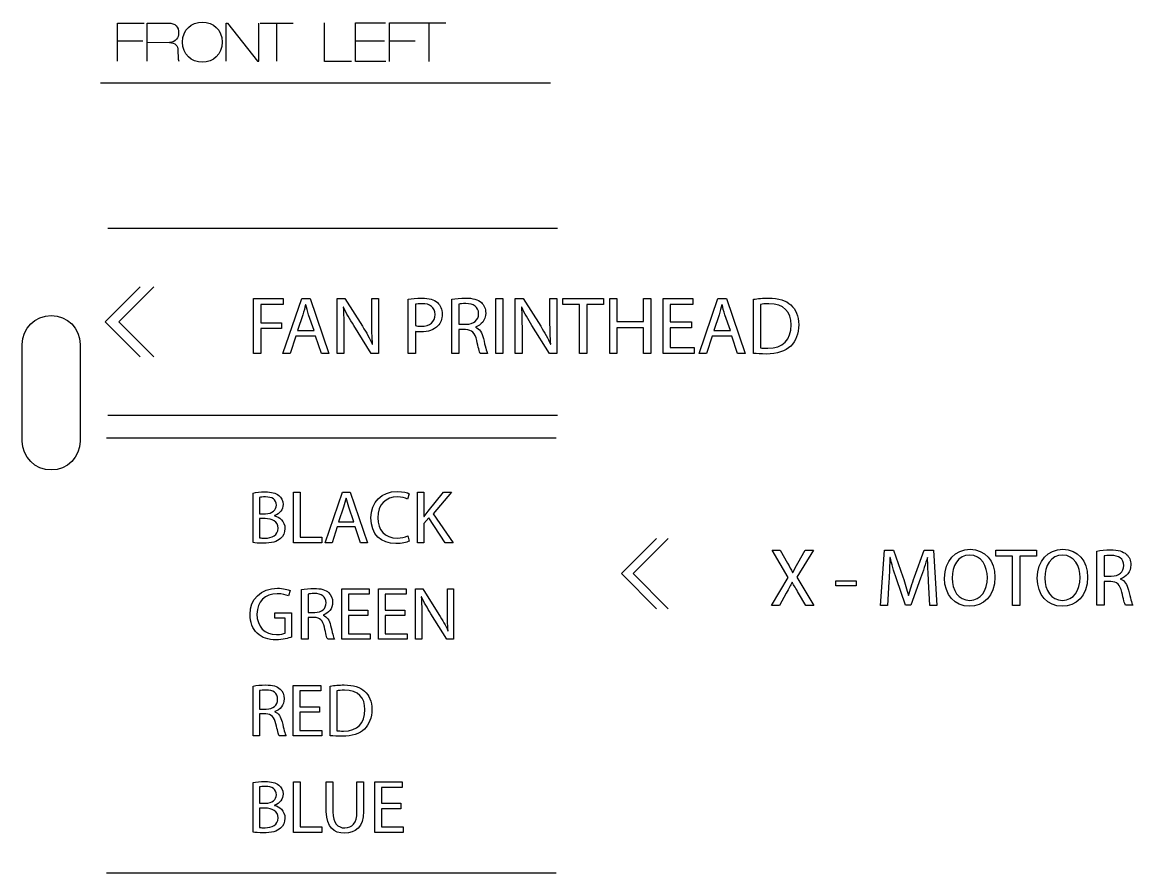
# Model space of a CAD drawing. Header units: millimetres. Extents: x -1126 to -81, y -862 to -38.
# Drawn here: x -568.7 to -511.2, y -171.2 to -127.1 of the extents above; entities that cross this region are included whole.
import ezdxf

# ---------------------------------------------------------------- set-up
doc = ezdxf.new("R2010")
doc.units = ezdxf.units.MM
doc.layers.add('CUTS', color=1, linetype='Continuous', true_color=0xff0000)
doc.layers.add('TEXT', color=5, linetype='Continuous', true_color=0x0000ff)

msp = doc.modelspace()

# ---------------------------------------------------------------- linework, layer by layer
at = {"layer": 'CUTS', "color": 1, "lineweight": 25, "true_color": 0xff0000}
for points in [[(-568.656, -148.824), (-568.656, -143.824)], [(-565.656, -143.824), (-565.656, -148.824), (-565.656, -148.824)]]:
    msp.add_lwpolyline(points, dxfattribs=at)
for points in [[(-568.656, -143.824), (-568.656, -142.996), (-567.985, -142.323), (-567.156, -142.323)], [(-567.156, -142.323), (-566.328, -142.323), (-565.656, -142.996), (-565.656, -143.824)], [(-567.156, -150.324), (-567.985, -150.324), (-568.656, -149.652), (-568.656, -148.824)], [(-565.656, -148.824), (-565.656, -149.652), (-566.328, -150.324), (-567.156, -150.324)]]:
    msp.add_open_spline(points, degree=3, dxfattribs=at)
at = {"layer": 'TEXT', "color": 5, "lineweight": 25, "true_color": 0x0000ff}
for points in [[(-563.725, -129.153), (-563.725, -127.178), (-562.339, -127.178)], [(-562.192, -129.153), (-562.192, -127.178), (-561.105, -127.178)], [(-558.104, -129.153), (-558.104, -127.178), (-558.032, -127.178), (-556.476, -129.153), (-556.411, -129.153), (-556.411, -127.178)], [(-556.334, -127.178), (-554.63, -127.178)], [(-555.477, -129.153), (-555.477, -127.178)], [(-551.604, -129.171), (-553.014, -129.171), (-553.014, -127.161)], [(-549.828, -129.171), (-551.41, -129.171), (-551.41, -127.161), (-549.845, -127.161)], [(-549.652, -129.171), (-549.652, -127.161), (-548.242, -127.161)], [(-548.462, -127.161), (-546.728, -127.161)], [(-547.59, -129.171), (-547.59, -127.161)], [(-563.725, -128.097), (-562.419, -128.097)], [(-561.03, -128.188), (-561.034, -128.193)], [(-551.41, -128.095), (-549.91, -128.095)], [(-549.652, -128.095), (-548.323, -128.095)], [(-561.034, -128.193), (-562.194, -128.197)], [(-564.602, -130.269), (-541.319, -130.269)], [(-564.226, -137.807), (-540.943, -137.807)], [(-562.544, -144.469), (-564.36, -142.652), (-562.544, -140.835)], [(-561.843, -144.469), (-563.66, -142.652), (-561.843, -140.835)], [(-556.684, -141.441), (-555.148, -141.441), (-555.148, -141.75), (-556.312, -141.75), (-556.312, -142.697), (-555.237, -142.697), (-555.237, -143.002), (-556.312, -143.002), (-556.312, -144.292), (-556.684, -144.292), (-556.684, -141.441), (-556.684, -141.441)], [(-554.487, -143.395), (-554.783, -144.292), (-555.164, -144.292), (-554.191, -141.441), (-553.751, -141.441), (-552.778, -144.292), (-553.171, -144.292), (-553.476, -143.395), (-554.487, -143.395), (-554.487, -143.395)], [(-553.979, -141.766), (-553.988, -141.766)], [(-552.358, -144.292), (-552.358, -141.441), (-551.951, -141.441), (-551.041, -142.883)], [(-552.023, -141.893), (-552.036, -141.897)], [(-550.563, -142.634), (-550.563, -141.44), (-550.216, -141.44), (-550.216, -144.292), (-550.589, -144.292), (-551.494, -142.845)], [(-548.306, -143.15), (-548.306, -144.292), (-548.675, -144.292), (-548.675, -141.475), (-548.675, -141.475)], [(-548.306, -141.741), (-548.306, -142.849), (-548.306, -142.849)], [(-545.707, -143.057), (-546.054, -143.057), (-546.054, -144.292), (-546.422, -144.292), (-546.422, -141.479), (-546.422, -141.479)], [(-546.054, -141.737), (-546.054, -142.778), (-546.054, -142.778)], [(-544.149, -141.441), (-543.776, -141.441), (-543.776, -144.293), (-544.149, -144.293), (-544.149, -141.441), (-544.149, -141.441)], [(-543.133, -144.292), (-543.133, -141.441), (-542.727, -141.441), (-541.817, -142.883)], [(-542.799, -141.893), (-542.812, -141.897)], [(-541.339, -142.634), (-541.339, -141.44), (-540.992, -141.44), (-540.992, -144.292), (-541.365, -144.292), (-542.27, -142.845)], [(-539.806, -141.754), (-540.673, -141.754), (-540.673, -141.441), (-538.562, -141.441), (-538.562, -141.754), (-539.434, -141.754), (-539.434, -144.292), (-539.806, -144.292), (-539.806, -141.754), (-539.806, -141.754)], [(-537.875, -141.441), (-537.875, -142.634), (-536.496, -142.634), (-536.496, -141.441), (-536.124, -141.441), (-536.124, -144.292), (-536.496, -144.292), (-536.496, -142.956), (-537.875, -142.956), (-537.875, -144.292), (-538.248, -144.292), (-538.248, -141.441), (-537.875, -141.441), (-537.875, -141.441)], [(-534.011, -142.956), (-535.115, -142.956), (-535.115, -143.984), (-533.88, -143.984), (-533.88, -144.292), (-535.488, -144.292), (-535.488, -141.441), (-533.943, -141.441), (-533.943, -141.75), (-535.115, -141.75), (-535.115, -142.651), (-534.011, -142.651), (-534.011, -142.956), (-534.011, -142.956)], [(-532.94, -143.395), (-533.236, -144.292), (-533.617, -144.292), (-532.643, -141.441), (-532.204, -141.441), (-531.23, -144.292), (-531.624, -144.292), (-531.929, -143.395), (-532.94, -143.395), (-532.94, -143.395)], [(-532.432, -141.766), (-532.441, -141.766)], [(-530.81, -144.284), (-530.81, -141.483), (-530.81, -141.483)], [(-530.442, -141.75), (-530.442, -144.005), (-530.442, -144.005)], [(-554.131, -142.283), (-554.411, -143.108), (-553.548, -143.108), (-553.548, -143.108)], [(-553.548, -143.108), (-553.831, -142.287)], [(-532.584, -142.283), (-532.864, -143.108), (-532.001, -143.108), (-532.001, -143.108)], [(-532.001, -143.108), (-532.284, -142.287)], [(-552.011, -143.074), (-552.011, -144.292), (-552.358, -144.292), (-552.358, -144.292)], [(-546.054, -142.778), (-545.678, -142.778)], [(-545.199, -142.922), (-545.199, -142.935)], [(-542.786, -143.074), (-542.786, -144.292), (-543.133, -144.292), (-543.133, -144.292)], [(-550.534, -143.81), (-550.522, -143.806)], [(-541.309, -143.81), (-541.297, -143.806)], [(-544.565, -144.292), (-544.945, -144.292)], [(-564.226, -147.494), (-540.943, -147.494)], [(-564.293, -148.655), (-541.01, -148.655)], [(-556.706, -154.086), (-556.706, -151.517), (-556.706, -151.517)], [(-556.369, -151.742), (-556.369, -152.588), (-556.369, -152.588)], [(-554.607, -151.478), (-554.266, -151.478), (-554.266, -153.811), (-553.148, -153.811), (-553.148, -154.094), (-554.607, -154.094), (-554.607, -151.478), (-554.607, -151.478)], [(-552.349, -153.271), (-552.62, -154.094), (-552.969, -154.094), (-552.077, -151.478), (-551.673, -151.478), (-550.781, -154.094), (-551.141, -154.094), (-551.421, -153.271), (-552.349, -153.271), (-552.349, -153.271)], [(-548.623, -151.552), (-548.708, -151.828)], [(-548.204, -151.478), (-547.866, -151.478), (-547.866, -152.739), (-547.855, -152.739)], [(-547.649, -152.46), (-546.85, -151.478), (-546.43, -151.478), (-547.377, -152.588), (-546.357, -154.094), (-546.757, -154.094), (-547.614, -152.809), (-547.866, -153.097), (-547.866, -154.094), (-548.204, -154.094), (-548.204, -151.478), (-548.204, -151.478)], [(-552.023, -152.25), (-552.279, -153.007), (-551.487, -153.007), (-551.487, -153.007)], [(-551.883, -151.777), (-551.891, -151.777)], [(-551.487, -153.007), (-551.747, -152.254)], [(-556.369, -152.588), (-556.062, -152.588)], [(-556.089, -152.841), (-556.369, -152.841), (-556.369, -153.838), (-556.369, -153.838)], [(-555.596, -152.686), (-555.596, -152.697)], [(-548.697, -153.741), (-548.631, -154.012), (-548.631, -154.012)], [(-535.817, -157.509), (-537.633, -155.692), (-535.817, -153.876)], [(-535.217, -157.509), (-537.033, -155.692), (-535.217, -153.876)], [(-529.111, -156.708), (-529.454, -157.335), (-529.877, -157.335), (-529.006, -155.892), (-529.843, -154.483), (-529.416, -154.483), (-529.039, -155.152)], [(-528.506, -155.152), (-528.122, -154.483), (-527.694, -154.483), (-528.562, -155.871), (-527.673, -157.335), (-528.1, -157.335), (-528.1, -157.335)], [(-523.799, -156.112), (-523.875, -157.335), (-524.226, -157.335), (-524.027, -154.483), (-523.557, -154.483), (-523.071, -155.862)], [(-522.47, -155.862), (-521.962, -154.483), (-521.492, -154.483), (-521.315, -157.335), (-521.679, -157.335), (-521.746, -156.082), (-521.746, -156.082)], [(-517.394, -154.796), (-518.261, -154.796), (-518.261, -154.483), (-516.15, -154.483), (-516.15, -154.796), (-517.022, -154.796), (-517.022, -157.335), (-517.394, -157.335), (-517.394, -154.796), (-517.394, -154.796)], [(-512.314, -156.099), (-512.661, -156.099), (-512.661, -157.334), (-513.029, -157.334), (-513.029, -154.521), (-513.029, -154.521)], [(-523.735, -154.851), (-523.744, -154.851)], [(-521.793, -154.851), (-521.802, -154.851)], [(-512.661, -154.779), (-512.661, -155.82), (-512.661, -155.82)], [(-528.777, -155.634), (-528.765, -155.634)], [(-528.794, -156.141), (-528.803, -156.141)], [(-526.542, -156.057), (-525.497, -156.057), (-525.497, -156.328), (-526.542, -156.328), (-526.542, -156.057), (-526.542, -156.057)], [(-522.161, -155.934), (-522.665, -157.318), (-522.944, -157.318), (-523.409, -155.96)], [(-512.661, -155.82), (-512.284, -155.82)], [(-511.806, -155.964), (-511.806, -155.976)], [(-554.789, -156.571), (-554.874, -156.847)], [(-553.543, -157.961), (-553.862, -157.961), (-553.862, -159.094), (-554.199, -159.094), (-554.199, -156.513), (-554.199, -156.513)], [(-553.862, -156.75), (-553.862, -157.705), (-553.862, -157.705)], [(-550.761, -157.868), (-551.774, -157.868), (-551.774, -158.811), (-550.641, -158.811), (-550.641, -159.094), (-552.116, -159.094), (-552.116, -156.478), (-550.699, -156.478), (-550.699, -156.761), (-551.774, -156.761), (-551.774, -157.588), (-550.761, -157.588), (-550.761, -157.868), (-550.761, -157.868)], [(-548.852, -157.868), (-549.865, -157.868), (-549.865, -158.811), (-548.732, -158.811), (-548.732, -159.094), (-550.206, -159.094), (-550.206, -156.478), (-548.79, -156.478), (-548.79, -156.761), (-549.865, -156.761), (-549.865, -157.588), (-548.852, -157.588), (-548.852, -157.868), (-548.852, -157.868)], [(-548.293, -159.094), (-548.293, -156.478), (-547.921, -156.478), (-547.086, -157.802)], [(-547.987, -156.893), (-547.998, -156.897)], [(-546.648, -157.573), (-546.648, -156.478), (-546.329, -156.478), (-546.329, -159.094), (-546.671, -159.094), (-547.502, -157.767)], [(-528.1, -157.335), (-528.468, -156.704)], [(-522.783, -156.823), (-522.774, -156.823)], [(-511.172, -157.334), (-511.552, -157.334)], [(-555.045, -158.772), (-555.045, -157.992), (-555.573, -157.992), (-555.573, -157.72), (-554.711, -157.72), (-554.711, -158.977), (-554.711, -158.977)], [(-553.862, -157.705), (-553.516, -157.705)], [(-553.078, -157.837), (-553.078, -157.848)], [(-547.975, -157.976), (-547.975, -159.094), (-548.293, -159.094), (-548.293, -159.094)], [(-546.62, -158.652), (-546.609, -158.648)], [(-552.495, -159.094), (-552.845, -159.094)], [(-556.051, -162.961), (-556.369, -162.961), (-556.369, -164.094), (-556.706, -164.094), (-556.706, -161.513), (-556.706, -161.513)], [(-553.268, -162.868), (-554.281, -162.868), (-554.281, -163.811), (-553.148, -163.811), (-553.148, -164.094), (-554.623, -164.094), (-554.623, -161.478), (-553.206, -161.478), (-553.206, -161.762), (-554.281, -161.762), (-554.281, -162.588), (-553.268, -162.588), (-553.268, -162.868), (-553.268, -162.868)], [(-552.709, -164.086), (-552.709, -161.517), (-552.709, -161.517)], [(-556.369, -161.75), (-556.369, -162.705), (-556.369, -162.705)], [(-552.372, -161.762), (-552.372, -163.83), (-552.372, -163.83)], [(-556.369, -162.705), (-556.023, -162.705)], [(-555.585, -162.837), (-555.585, -162.848)], [(-555.002, -164.094), (-555.352, -164.094)], [(-556.706, -169.086), (-556.706, -166.517), (-556.706, -166.517)], [(-554.607, -166.478), (-554.266, -166.478), (-554.266, -168.811), (-553.148, -168.811), (-553.148, -169.094), (-554.607, -169.094), (-554.607, -166.478), (-554.607, -166.478)], [(-552.915, -168.019), (-552.915, -166.478), (-552.574, -166.478), (-552.574, -166.478)], [(-552.574, -166.478), (-552.574, -168.031)], [(-551.328, -168.031), (-551.328, -166.478), (-550.986, -166.478), (-550.986, -168.007)], [(-549.05, -167.867), (-550.063, -167.867), (-550.063, -168.811), (-548.929, -168.811), (-548.929, -169.094), (-550.404, -169.094), (-550.404, -166.478), (-548.988, -166.478), (-548.988, -166.761), (-550.063, -166.761), (-550.063, -167.588), (-549.05, -167.588), (-549.05, -167.867), (-549.05, -167.867)], [(-556.369, -166.742), (-556.369, -167.588), (-556.369, -167.588)], [(-556.369, -167.588), (-556.062, -167.588)], [(-556.089, -167.84), (-556.369, -167.84), (-556.369, -168.838), (-556.369, -168.838)], [(-555.596, -167.685), (-555.596, -167.697)], [(-564.293, -171.187), (-541.01, -171.187)]]:
    msp.add_lwpolyline(points, dxfattribs=at)
for points in [[(-561.105, -127.178), (-560.709, -127.178), (-560.56, -127.366), (-560.56, -127.717)], [(-560.357, -128.166), (-560.357, -127.513), (-559.898, -127.134), (-559.333, -127.134)], [(-559.333, -127.134), (-558.768, -127.134), (-558.309, -127.513), (-558.309, -128.166)], [(-560.56, -127.717), (-560.56, -127.905), (-560.687, -128.168), (-561.03, -128.188)], [(-559.333, -129.197), (-559.898, -129.197), (-560.357, -128.819), (-560.357, -128.166)], [(-558.309, -128.166), (-558.309, -128.819), (-558.769, -129.197), (-559.333, -129.197)], [(-561.034, -128.193), (-560.73, -128.197), (-560.597, -128.337), (-560.597, -128.609)], [(-560.597, -128.609), (-560.597, -128.681), (-560.592, -129.074), (-560.553, -129.153)], [(-553.988, -141.766), (-554.03, -141.932), (-554.072, -142.109), (-554.131, -142.283)], [(-553.831, -142.287), (-553.895, -142.101), (-553.937, -141.932), (-553.979, -141.766)], [(-552.036, -141.897), (-552.015, -142.257), (-552.011, -142.6), (-552.011, -143.074)], [(-551.494, -142.845), (-551.693, -142.528), (-551.884, -142.202), (-552.023, -141.893)], [(-548.675, -141.475), (-548.497, -141.445), (-548.264, -141.42), (-547.968, -141.42)], [(-547.96, -141.711), (-548.12, -141.711), (-548.243, -141.724), (-548.306, -141.741)], [(-547.968, -141.42), (-547.604, -141.42), (-547.338, -141.504), (-547.168, -141.657)], [(-547.287, -142.274), (-547.287, -141.893), (-547.557, -141.711), (-547.96, -141.711)], [(-547.168, -141.657), (-547.016, -141.792), (-546.919, -142), (-546.919, -142.253)], [(-546.422, -141.479), (-546.236, -141.445), (-545.965, -141.42), (-545.716, -141.42)], [(-545.69, -141.707), (-545.868, -141.707), (-545.991, -141.72), (-546.054, -141.737)], [(-545.716, -141.42), (-545.322, -141.42), (-545.064, -141.496), (-544.891, -141.652)], [(-545.034, -142.236), (-545.034, -141.868), (-545.301, -141.707), (-545.69, -141.707)], [(-544.891, -141.652), (-544.751, -141.78), (-544.666, -141.974), (-544.666, -142.198)], [(-542.812, -141.897), (-542.791, -142.257), (-542.786, -142.6), (-542.786, -143.074)], [(-542.27, -142.845), (-542.469, -142.528), (-542.659, -142.202), (-542.799, -141.893)], [(-532.441, -141.766), (-532.483, -141.932), (-532.525, -142.109), (-532.584, -142.283)], [(-532.284, -142.287), (-532.347, -142.101), (-532.389, -141.932), (-532.432, -141.766)], [(-530.81, -141.483), (-530.586, -141.445), (-530.319, -141.419), (-530.028, -141.419)], [(-530.01, -141.711), (-530.201, -141.711), (-530.345, -141.729), (-530.442, -141.75)], [(-530.028, -141.419), (-529.498, -141.419), (-529.122, -141.546), (-528.873, -141.775)], [(-528.856, -142.812), (-528.851, -142.139), (-529.232, -141.711), (-530.01, -141.711)], [(-528.873, -141.775), (-528.614, -142.007), (-528.466, -142.338), (-528.466, -142.799)], [(-548.002, -142.879), (-547.557, -142.879), (-547.287, -142.659), (-547.287, -142.274)], [(-546.919, -142.253), (-546.919, -142.511), (-546.995, -142.714), (-547.139, -142.863)], [(-545.678, -142.778), (-545.284, -142.778), (-545.034, -142.562), (-545.034, -142.236)], [(-544.666, -142.198), (-544.666, -142.571), (-544.904, -142.82), (-545.199, -142.922)], [(-551.041, -142.883), (-550.834, -143.218), (-550.665, -143.518), (-550.534, -143.81)], [(-550.522, -143.806), (-550.555, -143.425), (-550.563, -143.078), (-550.563, -142.634)], [(-548.306, -142.849), (-548.226, -142.871), (-548.125, -142.879), (-548.002, -142.879)], [(-547.139, -142.863), (-547.338, -143.07), (-547.651, -143.176), (-548.01, -143.176)], [(-545.132, -143.611), (-545.216, -143.218), (-545.373, -143.07), (-545.707, -143.057)], [(-545.199, -142.935), (-544.984, -143.011), (-544.852, -143.214), (-544.785, -143.51)], [(-541.817, -142.883), (-541.61, -143.218), (-541.441, -143.518), (-541.309, -143.81)], [(-541.297, -143.806), (-541.331, -143.425), (-541.339, -143.078), (-541.339, -142.634)], [(-530.07, -144.022), (-529.279, -144.022), (-528.856, -143.582), (-528.856, -142.812)], [(-528.466, -142.799), (-528.466, -143.264), (-528.614, -143.645), (-528.876, -143.907)], [(-548.01, -143.176), (-548.12, -143.176), (-548.222, -143.171), (-548.306, -143.15)], [(-544.945, -144.292), (-544.992, -144.208), (-545.056, -143.967), (-545.132, -143.611)], [(-544.785, -143.51), (-544.692, -143.907), (-544.624, -144.183), (-544.565, -144.292)], [(-530.142, -144.318), (-530.408, -144.318), (-530.624, -144.305), (-530.81, -144.284)], [(-530.442, -144.005), (-530.349, -144.018), (-530.214, -144.022), (-530.07, -144.022)], [(-528.876, -143.907), (-529.147, -144.174), (-529.587, -144.318), (-530.142, -144.318)], [(-556.706, -151.517), (-556.559, -151.482), (-556.322, -151.459), (-556.089, -151.459)], [(-556.07, -151.719), (-556.225, -151.719), (-556.314, -151.731), (-556.369, -151.742)], [(-556.089, -151.459), (-555.751, -151.459), (-555.534, -151.517), (-555.375, -151.649)], [(-555.499, -152.146), (-555.499, -151.843), (-555.728, -151.719), (-556.07, -151.719)], [(-555.375, -151.649), (-555.239, -151.75), (-555.154, -151.905), (-555.154, -152.111)], [(-550.61, -152.809), (-550.61, -151.987), (-550.055, -151.436), (-549.244, -151.436)], [(-549.232, -151.719), (-549.846, -151.719), (-550.253, -152.111), (-550.253, -152.798)], [(-549.244, -151.436), (-548.922, -151.436), (-548.712, -151.506), (-548.623, -151.552)], [(-548.708, -151.828), (-548.832, -151.766), (-549.015, -151.719), (-549.232, -151.719)], [(-556.062, -152.588), (-555.709, -152.588), (-555.499, -152.398), (-555.499, -152.146)], [(-555.154, -152.111), (-555.154, -152.367), (-555.325, -152.589), (-555.596, -152.686)], [(-551.891, -151.777), (-551.929, -151.928), (-551.968, -152.091), (-552.023, -152.25)], [(-551.747, -152.254), (-551.805, -152.083), (-551.844, -151.928), (-551.883, -151.777)], [(-555.414, -153.345), (-555.414, -152.992), (-555.72, -152.841), (-556.089, -152.841)], [(-555.596, -152.697), (-555.348, -152.755), (-555.057, -152.961), (-555.057, -153.349)], [(-549.321, -154.137), (-550.059, -154.137), (-550.61, -153.671), (-550.61, -152.809)], [(-550.253, -152.798), (-550.253, -153.442), (-549.884, -153.849), (-549.252, -153.849)], [(-547.855, -152.739), (-547.785, -152.638), (-547.715, -152.545), (-547.649, -152.46)], [(-556.085, -153.854), (-555.736, -153.854), (-555.414, -153.726), (-555.414, -153.345)], [(-555.057, -153.349), (-555.057, -153.574), (-555.146, -153.749), (-555.282, -153.873)], [(-556.369, -153.838), (-556.299, -153.849), (-556.206, -153.854), (-556.085, -153.854)], [(-555.282, -153.873), (-555.461, -154.04), (-555.756, -154.118), (-556.183, -154.118)], [(-548.631, -154.012), (-548.751, -154.075), (-549.003, -154.137), (-549.321, -154.137)], [(-549.252, -153.849), (-549.042, -153.849), (-548.832, -153.807), (-548.697, -153.741)], [(-556.183, -154.118), (-556.415, -154.118), (-556.594, -154.102), (-556.706, -154.086)], [(-520.916, -155.93), (-520.916, -155.024), (-520.357, -154.432), (-519.596, -154.432)], [(-519.596, -154.432), (-518.813, -154.432), (-518.309, -155.029), (-518.309, -155.879)], [(-516.115, -155.93), (-516.115, -155.024), (-515.556, -154.432), (-514.795, -154.432)], [(-514.795, -154.432), (-514.012, -154.432), (-513.509, -155.029), (-513.509, -155.879)], [(-513.029, -154.521), (-512.843, -154.487), (-512.572, -154.462), (-512.322, -154.462)], [(-512.322, -154.462), (-511.929, -154.462), (-511.671, -154.538), (-511.497, -154.694)], [(-529.039, -155.152), (-528.934, -155.337), (-528.854, -155.482), (-528.777, -155.634)], [(-528.765, -155.634), (-528.684, -155.464), (-528.612, -155.333), (-528.506, -155.152)], [(-523.744, -154.851), (-523.752, -155.207), (-523.773, -155.68), (-523.799, -156.112)], [(-523.409, -155.96), (-523.545, -155.553), (-523.655, -155.189), (-523.735, -154.851)], [(-521.802, -154.851), (-521.903, -155.181), (-522.017, -155.541), (-522.161, -155.934)], [(-521.746, -156.082), (-521.768, -155.685), (-521.793, -155.202), (-521.793, -154.851)], [(-519.608, -154.732), (-520.222, -154.732), (-520.526, -155.299), (-520.526, -155.921)], [(-518.698, -155.896), (-518.698, -155.325), (-518.994, -154.732), (-519.608, -154.732)], [(-514.807, -154.732), (-515.421, -154.732), (-515.726, -155.299), (-515.726, -155.921)], [(-513.898, -155.896), (-513.898, -155.325), (-514.194, -154.732), (-514.807, -154.732)], [(-512.297, -154.749), (-512.475, -154.749), (-512.598, -154.762), (-512.661, -154.779)], [(-511.641, -155.278), (-511.641, -154.91), (-511.908, -154.749), (-512.297, -154.749)], [(-511.497, -154.694), (-511.358, -154.821), (-511.273, -155.016), (-511.273, -155.24)], [(-512.284, -155.82), (-511.891, -155.82), (-511.641, -155.604), (-511.641, -155.278)], [(-511.273, -155.24), (-511.273, -155.612), (-511.51, -155.862), (-511.806, -155.964)], [(-528.803, -156.141), (-528.883, -156.307), (-528.967, -156.459), (-529.111, -156.708)], [(-528.468, -156.704), (-528.616, -156.463), (-528.705, -156.307), (-528.794, -156.141)], [(-523.071, -155.862), (-522.952, -156.213), (-522.859, -156.526), (-522.783, -156.823)], [(-522.774, -156.823), (-522.699, -156.535), (-522.597, -156.222), (-522.47, -155.862)], [(-519.634, -157.381), (-520.391, -157.381), (-520.916, -156.793), (-520.916, -155.93)], [(-520.526, -155.921), (-520.526, -156.535), (-520.196, -157.081), (-519.612, -157.081)], [(-518.309, -155.879), (-518.309, -156.857), (-518.906, -157.381), (-519.634, -157.381)], [(-519.612, -157.081), (-519.028, -157.081), (-518.698, -156.543), (-518.698, -155.896)], [(-514.833, -157.381), (-515.59, -157.381), (-516.115, -156.793), (-516.115, -155.93)], [(-515.726, -155.921), (-515.726, -156.535), (-515.395, -157.081), (-514.812, -157.081)], [(-513.509, -155.879), (-513.509, -156.857), (-514.105, -157.381), (-514.833, -157.381)], [(-514.812, -157.081), (-514.228, -157.081), (-513.898, -156.543), (-513.898, -155.896)], [(-511.739, -156.653), (-511.823, -156.26), (-511.98, -156.111), (-512.314, -156.099)], [(-511.806, -155.976), (-511.59, -156.052), (-511.459, -156.255), (-511.392, -156.552)], [(-556.861, -157.802), (-556.861, -157.022), (-556.322, -156.451), (-555.445, -156.451)], [(-555.453, -156.735), (-556.089, -156.735), (-556.505, -157.131), (-556.505, -157.786)], [(-554.874, -156.847), (-555.014, -156.781), (-555.189, -156.735), (-555.453, -156.735)], [(-555.445, -156.451), (-555.142, -156.451), (-554.902, -156.518), (-554.789, -156.571)], [(-554.199, -156.513), (-554.028, -156.482), (-553.78, -156.459), (-553.551, -156.459)], [(-553.528, -156.723), (-553.691, -156.723), (-553.803, -156.734), (-553.862, -156.75)], [(-553.551, -156.459), (-553.19, -156.459), (-552.954, -156.528), (-552.794, -156.672)], [(-552.926, -157.208), (-552.926, -156.87), (-553.171, -156.723), (-553.528, -156.723)], [(-552.794, -156.672), (-552.666, -156.788), (-552.589, -156.967), (-552.589, -157.173)], [(-547.998, -156.897), (-547.979, -157.227), (-547.975, -157.542), (-547.975, -157.976)], [(-547.502, -157.767), (-547.684, -157.476), (-547.859, -157.177), (-547.987, -156.893)], [(-511.552, -157.334), (-511.599, -157.25), (-511.662, -157.008), (-511.739, -156.653)], [(-511.392, -156.552), (-511.299, -156.949), (-511.231, -157.224), (-511.172, -157.334)], [(-553.516, -157.705), (-553.155, -157.705), (-552.926, -157.507), (-552.926, -157.208)], [(-552.589, -157.173), (-552.589, -157.514), (-552.806, -157.743), (-553.078, -157.837)], [(-556.497, -158.776), (-556.722, -158.559), (-556.861, -158.209), (-556.861, -157.802)], [(-556.505, -157.786), (-556.505, -158.45), (-556.108, -158.842), (-555.495, -158.842)], [(-553.016, -158.469), (-553.093, -158.109), (-553.237, -157.972), (-553.543, -157.961)], [(-553.078, -157.848), (-552.88, -157.918), (-552.759, -158.104), (-552.697, -158.376)], [(-547.086, -157.802), (-546.896, -158.109), (-546.741, -158.384), (-546.62, -158.652)], [(-546.609, -158.648), (-546.64, -158.299), (-546.648, -157.98), (-546.648, -157.573)], [(-552.845, -159.094), (-552.888, -159.017), (-552.946, -158.795), (-553.016, -158.469)], [(-552.697, -158.376), (-552.612, -158.741), (-552.55, -158.993), (-552.495, -159.094)], [(-555.519, -159.121), (-555.915, -159.121), (-556.241, -159.02), (-556.497, -158.776)], [(-554.711, -158.977), (-554.863, -159.036), (-555.165, -159.121), (-555.519, -159.121)], [(-555.495, -158.842), (-555.274, -158.842), (-555.123, -158.811), (-555.045, -158.772)], [(-556.706, -161.513), (-556.535, -161.482), (-556.287, -161.459), (-556.058, -161.459)], [(-556.058, -161.459), (-555.697, -161.459), (-555.461, -161.529), (-555.301, -161.672)], [(-552.709, -161.517), (-552.504, -161.482), (-552.259, -161.459), (-551.992, -161.459)], [(-551.992, -161.459), (-551.506, -161.459), (-551.161, -161.575), (-550.932, -161.785)], [(-556.035, -161.723), (-556.198, -161.723), (-556.311, -161.735), (-556.369, -161.75)], [(-555.434, -162.208), (-555.434, -161.871), (-555.678, -161.723), (-556.035, -161.723)], [(-555.301, -161.672), (-555.173, -161.789), (-555.096, -161.967), (-555.096, -162.173)], [(-551.976, -161.727), (-552.151, -161.727), (-552.283, -161.742), (-552.372, -161.762)], [(-550.916, -162.736), (-550.912, -162.119), (-551.262, -161.727), (-551.976, -161.727)], [(-550.932, -161.785), (-550.695, -161.998), (-550.559, -162.301), (-550.559, -162.724)], [(-556.023, -162.705), (-555.662, -162.705), (-555.434, -162.507), (-555.434, -162.208)], [(-555.096, -162.173), (-555.096, -162.515), (-555.313, -162.744), (-555.585, -162.837)], [(-555.522, -163.469), (-555.6, -163.108), (-555.744, -162.973), (-556.051, -162.961)], [(-555.585, -162.848), (-555.386, -162.918), (-555.266, -163.105), (-555.204, -163.376)], [(-552.03, -163.846), (-551.304, -163.846), (-550.916, -163.442), (-550.916, -162.736)], [(-550.559, -162.724), (-550.559, -163.151), (-550.695, -163.5), (-550.936, -163.741)], [(-555.352, -164.094), (-555.394, -164.017), (-555.453, -163.796), (-555.522, -163.469)], [(-555.204, -163.376), (-555.119, -163.741), (-555.057, -163.993), (-555.002, -164.094)], [(-552.372, -163.83), (-552.286, -163.842), (-552.162, -163.846), (-552.03, -163.846)], [(-550.936, -163.741), (-551.184, -163.985), (-551.588, -164.117), (-552.096, -164.117)], [(-552.096, -164.117), (-552.341, -164.117), (-552.538, -164.106), (-552.709, -164.086)], [(-556.706, -166.517), (-556.559, -166.482), (-556.322, -166.459), (-556.089, -166.459)], [(-556.089, -166.459), (-555.751, -166.459), (-555.534, -166.517), (-555.375, -166.649)], [(-555.375, -166.649), (-555.239, -166.75), (-555.154, -166.905), (-555.154, -167.111)], [(-556.07, -166.718), (-556.225, -166.718), (-556.314, -166.73), (-556.369, -166.742)], [(-555.499, -167.146), (-555.499, -166.843), (-555.728, -166.718), (-556.07, -166.718)], [(-556.062, -167.588), (-555.709, -167.588), (-555.499, -167.398), (-555.499, -167.146)], [(-555.154, -167.111), (-555.154, -167.367), (-555.325, -167.588), (-555.596, -167.685)], [(-555.414, -168.345), (-555.414, -167.992), (-555.72, -167.84), (-556.089, -167.84)], [(-555.596, -167.697), (-555.348, -167.755), (-555.057, -167.961), (-555.057, -168.349)], [(-556.085, -168.853), (-555.736, -168.853), (-555.414, -168.725), (-555.414, -168.345)], [(-555.057, -168.349), (-555.057, -168.574), (-555.146, -168.749), (-555.282, -168.873)], [(-551.976, -169.137), (-552.511, -169.137), (-552.915, -168.834), (-552.915, -168.019)], [(-552.574, -168.031), (-552.574, -168.613), (-552.314, -168.861), (-551.964, -168.861)], [(-550.986, -168.007), (-550.986, -168.811), (-551.409, -169.137), (-551.976, -169.137)], [(-551.964, -168.861), (-551.58, -168.861), (-551.328, -168.605), (-551.328, -168.031)], [(-556.369, -168.838), (-556.299, -168.849), (-556.206, -168.853), (-556.085, -168.853)], [(-555.282, -168.873), (-555.461, -169.04), (-555.756, -169.117), (-556.183, -169.117)], [(-556.183, -169.117), (-556.415, -169.117), (-556.594, -169.102), (-556.706, -169.086)]]:
    msp.add_open_spline(points, degree=3, dxfattribs=at)

doc.saveas('drawing.dxf')
